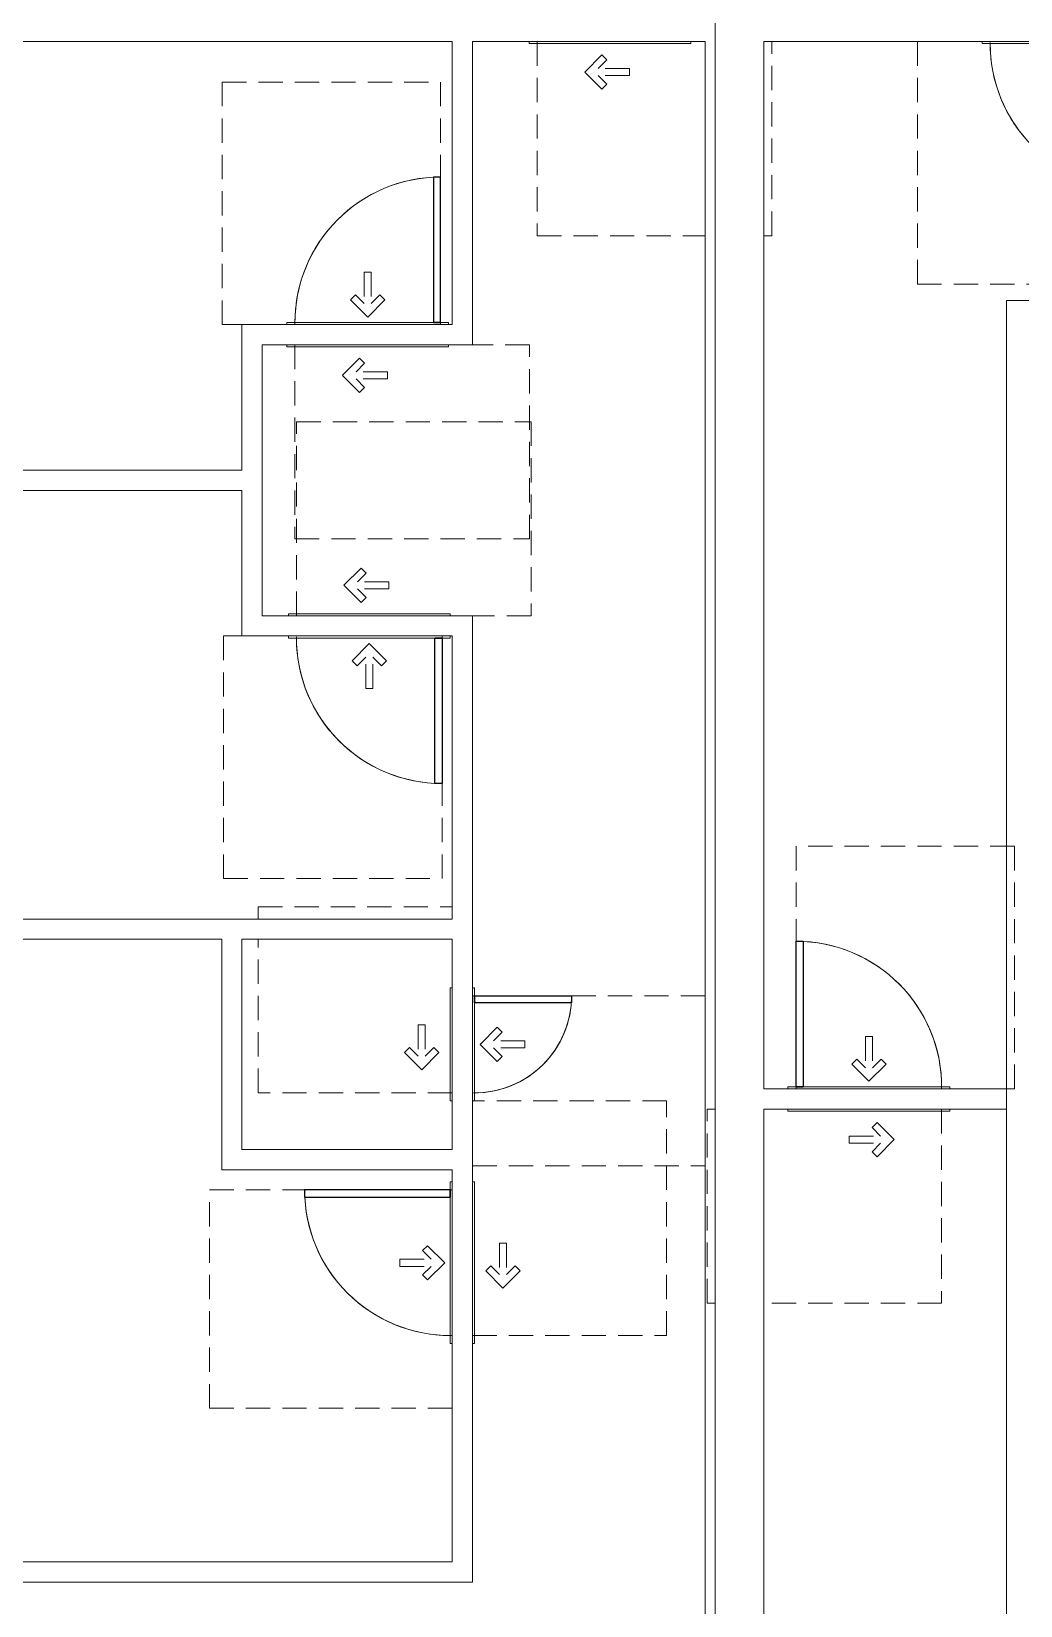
# Model space of a CAD drawing. Header units: inches. Extents: x -84 to 1352, y -748 to 1419.
# Drawn here: x 300.6 to 545.1, y -402.9 to -13.7 of the extents above; entities that cross this region are included whole.
import ezdxf

# ---------------------------------------------------------------- set-up
doc = ezdxf.new("R2010")
doc.units = ezdxf.units.IN
doc.header["$MEASUREMENT"] = 0
doc.linetypes.add('ADA Clearance', pattern=[9, 6, -3])
for name, color, linetype, lineweight in [('A-DOOR', 31, 'Continuous', 15), ('A-DOOR-FRAM', 31, 'Continuous', 15), ('A-WALL', 113, 'Continuous', 15), ('I-WALL', 2, 'Continuous', 15)]:
    doc.layers.add(name, color=color, linetype=linetype, lineweight=lineweight)

# ---------------------------------------------------------------- blocks, each defined once
blk = doc.blocks.new('Door-Single_CE_ - HM Door-2_ HM Frame-V3-ROOF')
at = {"layer": 'A-DOOR', "color": 253, "linetype": 'ADA Clearance'}
for p, q in [((-36, 62.5), (18, 62.5)), ((-36, 2.5), (-36, 62.5)), ((18, 62.5), (18, 2.5)), ((-0.89, 15.47), (-0.89, 7.72)), ((0.86, 15.47), (-0.89, 15.47)), ((0.86, 15.47), (0.86, 7.72)), ((-3.02, 9.85), (-4.26, 8.62)), ((-4.26, 8.62), (-0.02, 4.37)), ((-3.02, 9.85), (-0.89, 7.72)), ((4.22, 8.62), (-0.02, 4.37)), ((2.99, 9.85), (0.86, 7.72)), ((2.99, 9.85), (4.22, 8.62)), ((-31.11, 2.5), (-36, 2.5)), ((-18, -2.5), (-18, -50.5)), ((40, -2.5), (25.89, -2.5)), ((40, -50.5), (40, -2.5)), ((-2.02, -5.79), (-6.26, -10.04)), ((-0.78, -7.03), (-2.91, -9.16)), ((-0.78, -7.03), (-2.02, -5.79)), ((-2.02, -14.28), (-6.26, -10.04)), ((4.84, -9.16), (-2.91, -9.16)), ((4.84, -10.91), (-2.91, -10.91)), ((-0.78, -13.04), (-2.91, -10.91)), ((4.84, -10.91), (4.84, -9.16)), ((-0.78, -13.04), (-2.02, -14.28)), ((-18, -50.5), (40, -50.5))]:
    blk.add_line(p, q, dxfattribs=at)
at = {"layer": 'A-DOOR', "color": 53, "lineweight": 25}
for p, q in [((18, 39), (16.25, 39)), ((16.25, 39), (16.25, 3)), ((18, 39), (16.25, 39)), ((16.25, 39), (16.25, 3)), ((18, 3), (18, 39)), ((18, 3), (18, 39)), ((16.25, 3), (18, 3)), ((18, 3), (16.25, 3))]:
    blk.add_line(p, q, dxfattribs=at)
at = {"layer": 'A-DOOR', "color": 253}
for end in [179.9988, 180.5, 180.5, 180.5]:
    blk.add_arc((18, 3), 36, 90, end, dxfattribs=at)
at = {"layer": 'A-DOOR-FRAM', "color": 253}
for p, q in [((-20, 3), (20, 3)), ((-20, 2.5), (-20, 3)), ((20, 3), (20, 2.5)), ((-20, -3), (-20, -2.5)), ((20, -3), (-20, -3)), ((20, -2.5), (20, -3))]:
    blk.add_line(p, q, dxfattribs=at)
blk = doc.blocks.new('Door-Single_CE_ - HM Door-2_ HM Frame-V4-ROOF')
at = {"layer": 'A-DOOR', "color": 253, "linetype": 'ADA Clearance'}
for p, q in [((-18, 50.5), (40, 50.5)), ((-18, 2.5), (-18, 50.5)), ((40, 50.5), (40, 2.5)), ((-2.02, 14.28), (-6.26, 10.04)), ((-0.78, 13.04), (-2.91, 10.91)), ((-0.78, 13.04), (-2.02, 14.28)), ((-2.02, 5.79), (-6.26, 10.04)), ((4.84, 10.91), (-2.91, 10.91)), ((4.84, 9.16), (-2.91, 9.16)), ((-0.78, 7.03), (-2.91, 9.16)), ((4.84, 10.91), (4.84, 9.16)), ((-0.78, 7.03), (-2.02, 5.79)), ((40, 2.5), (25.52, 2.5)), ((-31.48, -2.5), (-36, -2.5)), ((-36, -2.5), (-36, -62.5)), ((18, -62.5), (18, -2.5)), ((-4.26, -8.62), (-0.02, -4.37)), ((-3.02, -9.85), (-0.89, -7.72)), ((-0.89, -15.47), (-0.89, -7.72)), ((4.22, -8.62), (-0.02, -4.37)), ((0.86, -15.47), (0.86, -7.72)), ((2.99, -9.85), (0.86, -7.72)), ((-3.02, -9.85), (-4.26, -8.62)), ((2.99, -9.85), (4.22, -8.62)), ((0.86, -15.47), (-0.89, -15.47)), ((-36, -62.5), (18, -62.5))]:
    blk.add_line(p, q, dxfattribs=at)
at = {"layer": 'A-DOOR', "color": 53, "lineweight": 25}
for p, q in [((16.25, -39), (16.25, -3)), ((16.25, -3), (18, -3)), ((16.25, -39), (16.25, -3)), ((18, -3), (16.25, -3)), ((18, -3), (18, -39)), ((18, -3), (18, -39)), ((18, -39), (16.25, -39)), ((18, -39), (16.25, -39))]:
    blk.add_line(p, q, dxfattribs=at)
at = {"layer": 'A-DOOR', "color": 253}
for start in [179.5, 179.5, 179.5, 180.0012]:
    blk.add_arc((18, -3), 36, start, 270, dxfattribs=at)
at = {"layer": 'A-DOOR-FRAM', "color": 253}
for p, q in [((-20, 3), (20, 3)), ((-20, 2.5), (-20, 3)), ((20, 3), (20, 2.5)), ((-20, -3), (-20, -2.5)), ((20, -3), (-20, -3)), ((20, -2.5), (20, -3))]:
    blk.add_line(p, q, dxfattribs=at)
blk = doc.blocks.new('Door-Single_CE_ - HM Door-2_ HM Frame-V5-ROOF')
at = {"layer": 'A-DOOR', "color": 253, "linetype": 'ADA Clearance'}
for p, q in [((-18, 50.5), (40, 50.5)), ((-18, 2.5), (-18, 50.5)), ((40, 50.5), (40, 2.5)), ((-2.02, 14.28), (-6.26, 10.04)), ((-0.78, 13.04), (-2.91, 10.91)), ((-0.78, 13.04), (-2.02, 14.28)), ((-2.02, 5.79), (-6.26, 10.04)), ((4.84, 10.91), (-2.91, 10.91)), ((4.84, 9.16), (-2.91, 9.16)), ((-0.78, 7.03), (-2.91, 9.16)), ((4.84, 10.91), (4.84, 9.16)), ((-0.78, 7.03), (-2.02, 5.79)), ((-36, -2.5), (-36, -62.5)), ((18, -62.5), (18, -2.5)), ((-4.26, -8.62), (-0.02, -4.37)), ((-3.02, -9.85), (-0.89, -7.72)), ((-0.89, -15.47), (-0.89, -7.72)), ((4.22, -8.62), (-0.02, -4.37)), ((0.86, -15.47), (0.86, -7.72)), ((2.99, -9.85), (0.86, -7.72)), ((-3.02, -9.85), (-4.26, -8.62)), ((2.99, -9.85), (4.22, -8.62)), ((0.86, -15.47), (-0.89, -15.47)), ((-36, -62.5), (18, -62.5))]:
    blk.add_line(p, q, dxfattribs=at)
at = {"layer": 'A-DOOR', "color": 53, "lineweight": 25}
for p, q in [((16.25, -39), (16.25, -3)), ((16.25, -3), (18, -3)), ((16.25, -39), (16.25, -3)), ((18, -3), (16.25, -3)), ((18, -3), (18, -39)), ((18, -3), (18, -39)), ((18, -39), (16.25, -39)), ((18, -39), (16.25, -39))]:
    blk.add_line(p, q, dxfattribs=at)
at = {"layer": 'A-DOOR', "color": 253}
for start in [179.5, 179.5, 179.5, 180.0012]:
    blk.add_arc((18, -3), 36, start, 270, dxfattribs=at)
at = {"layer": 'A-DOOR-FRAM', "color": 253}
for p, q in [((-20, 3), (20, 3)), ((-20, 2.5), (-20, 3)), ((20, 3), (20, 2.5)), ((-20, -3), (-20, -2.5)), ((20, -3), (-20, -3)), ((20, -2.5), (20, -3))]:
    blk.add_line(p, q, dxfattribs=at)
blk = doc.blocks.new('Door-Single_CE_ - HM Door-2_ HM Frame-V10-ROOF')
at = {"layer": 'A-DOOR', "color": 253, "linetype": 'ADA Clearance'}
for p, q in [((-36, 62.5), (18, 62.5)), ((-36, 2.5), (-36, 62.5)), ((18, 62.5), (18, 2.5)), ((-0.89, 15.47), (-0.89, 7.72)), ((0.86, 15.47), (-0.89, 15.47)), ((0.86, 15.47), (0.86, 7.72)), ((-3.02, 9.85), (-4.26, 8.62)), ((-4.26, 8.62), (-0.02, 4.37)), ((-3.02, 9.85), (-0.89, 7.72)), ((4.22, 8.62), (-0.02, 4.37)), ((2.99, 9.85), (0.86, 7.72)), ((2.99, 9.85), (4.22, 8.62)), ((-18, -2.5), (-18, -50.5)), ((40, -50.5), (40, -3)), ((-2.02, -5.79), (-6.26, -10.04)), ((-0.78, -7.03), (-2.91, -9.16)), ((-0.78, -7.03), (-2.02, -5.79)), ((-2.02, -14.28), (-6.26, -10.04)), ((4.84, -9.16), (-2.91, -9.16)), ((4.84, -10.91), (-2.91, -10.91)), ((-0.78, -13.04), (-2.91, -10.91)), ((4.84, -10.91), (4.84, -9.16)), ((-0.78, -13.04), (-2.02, -14.28)), ((-18, -50.5), (40, -50.5))]:
    blk.add_line(p, q, dxfattribs=at)
at = {"layer": 'A-DOOR', "color": 53, "lineweight": 25}
for p, q in [((18, 39), (16.25, 39)), ((16.25, 39), (16.25, 3)), ((18, 39), (16.25, 39)), ((16.25, 39), (16.25, 3)), ((18, 3), (18, 39)), ((18, 3), (18, 39)), ((16.25, 3), (18, 3)), ((18, 3), (16.25, 3))]:
    blk.add_line(p, q, dxfattribs=at)
at = {"layer": 'A-DOOR', "color": 253}
for end in [179.9988, 180.5, 180.5, 180.5]:
    blk.add_arc((18, 3), 36, 90, end, dxfattribs=at)
at = {"layer": 'A-DOOR-FRAM', "color": 253}
for p, q in [((-20, 3), (20, 3)), ((-20, 2.5), (-20, 3)), ((20, 3), (20, 2.5)), ((-20, -3), (-20, -2.5)), ((20, -3), (-20, -3)), ((20, -2.5), (20, -3))]:
    blk.add_line(p, q, dxfattribs=at)
blk = doc.blocks.new('Door-Single_CE_ - HM Door-2_ HM Frame-V14-ROOF')
at = {"layer": 'A-DOOR', "color": 253, "linetype": 'ADA Clearance'}
for p, q in [((-34, 62.5), (18, 62.5)), ((18, 62.5), (18, 2.5)), ((-0.89, 15.47), (-0.89, 7.72)), ((0.86, 15.47), (-0.89, 15.47)), ((0.86, 15.47), (0.86, 7.72)), ((-3.02, 9.85), (-4.26, 8.62)), ((-4.26, 8.62), (-0.02, 4.37)), ((-3.02, 9.85), (-0.89, 7.72)), ((4.22, 8.62), (-0.02, 4.37)), ((2.99, 9.85), (0.86, 7.72)), ((2.99, 9.85), (4.22, 8.62)), ((-18, -2.5), (-18, -50.5)), ((40, -50.5), (40, -2.5)), ((-2.02, -5.79), (-6.26, -10.04)), ((-0.78, -7.03), (-2.91, -9.16)), ((-0.78, -7.03), (-2.02, -5.79)), ((-2.02, -14.28), (-6.26, -10.04)), ((4.84, -9.16), (-2.91, -9.16)), ((4.84, -10.91), (-2.91, -10.91)), ((-0.78, -13.04), (-2.91, -10.91)), ((4.84, -10.91), (4.84, -9.16)), ((-0.78, -13.04), (-2.02, -14.28)), ((-18, -50.5), (23.5, -50.5)), ((38, -50.5), (40, -50.5))]:
    blk.add_line(p, q, dxfattribs=at)
at = {"layer": 'A-DOOR', "color": 53, "lineweight": 25}
for p, q in [((18, 39), (16.25, 39)), ((16.25, 39), (16.25, 3)), ((18, 39), (16.25, 39)), ((16.25, 39), (16.25, 3)), ((18, 3), (18, 39)), ((18, 3), (18, 39)), ((16.25, 3), (18, 3)), ((18, 3), (16.25, 3))]:
    blk.add_line(p, q, dxfattribs=at)
at = {"layer": 'A-DOOR', "color": 253}
for end in [179.9988, 180.5, 180.5, 180.5]:
    blk.add_arc((18, 3), 36, 90, end, dxfattribs=at)
at = {"layer": 'A-DOOR-FRAM', "color": 253}
for p, q in [((-20, 3), (20, 3)), ((-20, 2.5), (-20, 3)), ((20, 3), (20, 2.5)), ((-20, -3), (-20, -2.5)), ((20, -3), (-20, -3)), ((20, -2.5), (20, -3))]:
    blk.add_line(p, q, dxfattribs=at)
blk = doc.blocks.new('Door-Single_CE_ - HM Door-2_ HM Frame-5145878-ROOF')
at = {"layer": 'A-DOOR', "color": 253, "linetype": 'ADA Clearance'}
for p, q in [((-12, 50.5), (26, 50.5)), ((-12, 2.5), (-12, 50.5)), ((31, 50.5), (34, 50.5)), ((34, 50.5), (34, 2.5)), ((-2.02, 14.28), (-6.26, 10.04)), ((-0.78, 13.04), (-2.91, 10.91)), ((-0.78, 13.04), (-2.02, 14.28)), ((-2.02, 5.79), (-6.26, 10.04)), ((4.84, 10.91), (-2.91, 10.91)), ((4.84, 9.16), (-2.91, 9.16)), ((-0.78, 7.03), (-2.91, 9.16)), ((4.84, 10.91), (4.84, 9.16)), ((-0.78, 7.03), (-2.02, 5.79)), ((-30, -2.5), (-30, -60)), ((12, -60), (12, -2.5)), ((-4.26, -8.62), (-0.02, -4.37)), ((-3.02, -9.85), (-0.89, -7.72)), ((-0.89, -15.47), (-0.89, -7.72)), ((4.22, -8.62), (-0.02, -4.37)), ((0.86, -15.47), (0.86, -7.72)), ((2.99, -9.85), (0.86, -7.72)), ((-3.02, -9.85), (-4.26, -8.62)), ((2.99, -9.85), (4.22, -8.62)), ((0.86, -15.47), (-0.89, -15.47))]:
    blk.add_line(p, q, dxfattribs=at)
at = {"layer": 'A-DOOR', "color": 53, "lineweight": 25}
for p, q in [((10.25, -27), (10.25, -3)), ((10.25, -3), (12, -3)), ((10.25, -27), (10.25, -3)), ((12, -3), (10.25, -3)), ((12, -3), (12, -27)), ((12, -3), (12, -27)), ((12, -27), (10.25, -27)), ((12, -27), (10.25, -27))]:
    blk.add_line(p, q, dxfattribs=at)
at = {"layer": 'A-DOOR', "color": 253}
for start in [179.3876, 179.3876, 179.5, 180.0018]:
    blk.add_arc((12, -3), 24, start, 270, dxfattribs=at)
at = {"layer": 'A-DOOR-FRAM', "color": 253}
for p, q in [((-14, 3), (14, 3)), ((-14, 2.5), (-14, 3)), ((14, 3), (14, 2.5)), ((-14, -3), (-14, -2.5)), ((14, -3), (-14, -3)), ((14, -2.5), (14, -3))]:
    blk.add_line(p, q, dxfattribs=at)
blk = doc.blocks.new('Door-Single_CE_ - HM Door-2_ HM Frame-V20-ROOF')
at = {"layer": 'A-DOOR', "color": 253, "linetype": 'ADA Clearance'}
for p, q in [((-18, 50.5), (26, 50.5)), ((-18, 2.5), (-18, 50.5)), ((38, 50.5), (40, 50.5)), ((40, 50.5), (40, 2.5)), ((-2.02, 14.28), (-6.26, 10.04)), ((-0.78, 13.04), (-2.91, 10.91)), ((-0.78, 13.04), (-2.02, 14.28)), ((-2.02, 5.79), (-6.26, 10.04)), ((4.84, 10.91), (-2.91, 10.91)), ((4.84, 9.16), (-2.91, 9.16)), ((-0.78, 7.03), (-2.91, 9.16)), ((4.84, 10.91), (4.84, 9.16)), ((-0.78, 7.03), (-2.02, 5.79)), ((40, 2.5), (38, 2.5)), ((-34, -2.5), (-36, -2.5)), ((-36, -2.5), (-36, -62.5)), ((18, -62.5), (18, -2.5)), ((-4.26, -8.62), (-0.02, -4.37)), ((-3.02, -9.85), (-0.89, -7.72)), ((-0.89, -15.47), (-0.89, -7.72)), ((4.22, -8.62), (-0.02, -4.37)), ((0.86, -15.47), (0.86, -7.72)), ((2.99, -9.85), (0.86, -7.72)), ((-3.02, -9.85), (-4.26, -8.62)), ((2.99, -9.85), (4.22, -8.62)), ((0.86, -15.47), (-0.89, -15.47)), ((-36, -62.5), (18, -62.5))]:
    blk.add_line(p, q, dxfattribs=at)
at = {"layer": 'A-DOOR', "color": 53, "lineweight": 25}
for p, q in [((16.25, -39), (16.25, -3)), ((16.25, -3), (18, -3)), ((16.25, -39), (16.25, -3)), ((18, -3), (16.25, -3)), ((18, -3), (18, -39)), ((18, -3), (18, -39)), ((18, -39), (16.25, -39)), ((18, -39), (16.25, -39))]:
    blk.add_line(p, q, dxfattribs=at)
at = {"layer": 'A-DOOR', "color": 253}
for start in [179.5, 179.5, 179.5, 180.0012]:
    blk.add_arc((18, -3), 36, start, 270, dxfattribs=at)
at = {"layer": 'A-DOOR-FRAM', "color": 253}
for p, q in [((-20, 3), (20, 3)), ((-20, 2.5), (-20, 3)), ((20, 3), (20, 2.5)), ((-20, -3), (-20, -2.5)), ((20, -3), (-20, -3)), ((20, -2.5), (20, -3))]:
    blk.add_line(p, q, dxfattribs=at)

msp = doc.modelspace()

# ---------------------------------------------------------------- linework, layer by layer
at = {"layer": 'A-WALL', "color": 253}
for p, q in [((469.63, -748.16), (469.63, 927.84)), ((467.13, -506.16), (467.13, -16.16)), ((481.63, -16.16), (481.63, -275.16)), ((481.63, -280.16), (481.63, -472.16))]:
    msp.add_line(p, q, dxfattribs=at)
at = {"layer": 'I-WALL', "color": 253}
for p, q in [((404.63, -16.16), (241.63, -16.16)), ((404.63, -86.16), (404.63, -16.16)), ((467.13, -16.16), (409.63, -16.16)), ((409.63, -16.16), (409.63, -91.16)), ((955.63, -16.16), (481.63, -16.16)), ((541.63, -80.16), (1141.63, -80.16)), ((541.63, -676.16), (541.63, -80.16)), ((352.63, -86.16), (404.63, -86.16)), ((352.63, -122.16), (352.63, -86.16)), ((409.63, -91.16), (357.63, -91.16)), ((357.63, -91.16), (357.63, -158.16)), ((160.63, -122.16), (352.63, -122.16)), ((352.63, -127.16), (160.63, -127.16)), ((352.63, -163.16), (352.63, -127.16)), ((357.63, -158.16), (409.63, -158.16)), ((409.63, -158.16), (409.63, -397.16)), ((404.63, -163.16), (352.63, -163.16)), ((404.63, -233.16), (404.63, -163.16)), ((160.63, -233.16), (404.63, -233.16)), ((347.63, -238.16), (160.63, -238.16)), ((347.63, -295.16), (347.63, -238.16)), ((404.63, -238.16), (352.63, -238.16)), ((352.63, -238.16), (352.63, -290.16)), ((404.63, -290.16), (404.63, -238.16)), ((481.63, -275.16), (541.63, -275.16)), ((541.63, -280.16), (481.63, -280.16)), ((352.63, -290.16), (404.63, -290.16)), ((404.63, -295.16), (347.63, -295.16)), ((404.63, -392.16), (404.63, -295.16)), ((160.63, -392.16), (404.63, -392.16)), ((409.63, -397.16), (160.63, -397.16))]:
    msp.add_line(p, q, dxfattribs=at)

# ---------------------------------------------------------------- block references
at = {"layer": 'A-DOOR', "color": 253}
for name, p in [('Door-Single_CE_ - HM Door-2_ HM Frame-V14-ROOF', (443.63, -13.66)), ('Door-Single_CE_ - HM Door-2_ HM Frame-V5-ROOF', (555.63, -13.66)), ('Door-Single_CE_ - HM Door-2_ HM Frame-V3-ROOF', (383.74, -88.66)), ('Door-Single_CE_ - HM Door-2_ HM Frame-V4-ROOF', (384.11, -160.66))]:
    msp.add_blockref(name, p, dxfattribs=at)
for name, p, rotation in [('Door-Single_CE_ - HM Door-2_ HM Frame-V20-ROOF', (507.63, -277.66), 180), ('Door-Single_CE_ - HM Door-2_ HM Frame-5145878-ROOF', (407.13, -264.16), 89.99999999999991), ('Door-Single_CE_ - HM Door-2_ HM Frame-V10-ROOF', (407.13, -318.16), 89.99999999999991)]:
    msp.add_blockref(name, p, dxfattribs=dict(at, rotation=rotation))

doc.saveas('drawing.dxf')
